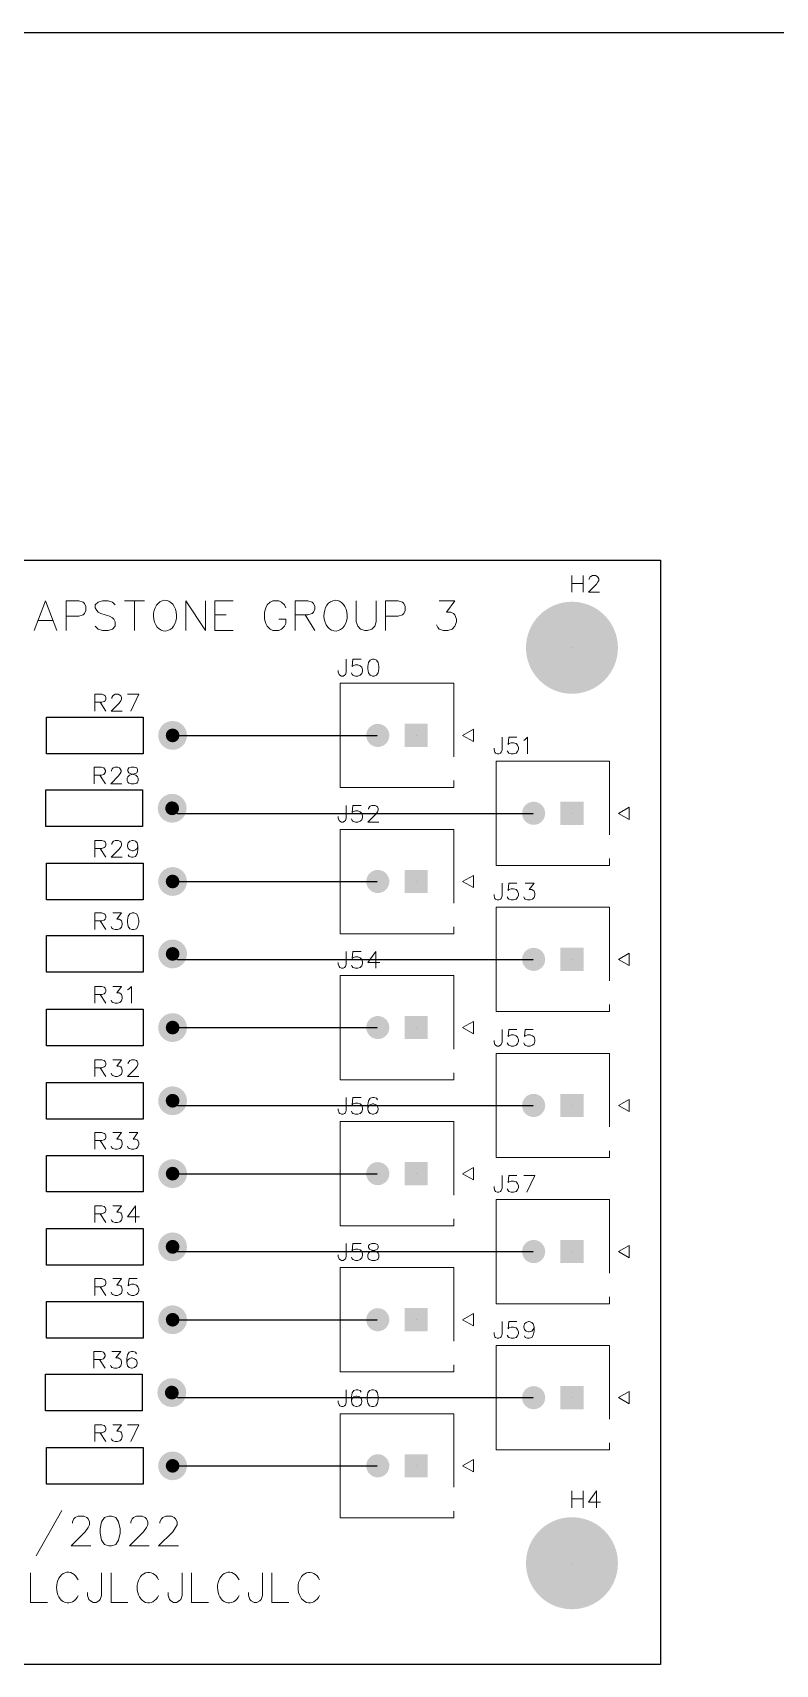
# Model space of a CAD drawing. Header units: inches. Extents: x 2.5 to 50.5, y 2.5 to 32.9.
# Drawn here: x 16.87 to 25.76, y 12.97 to 32.5 of the extents above; entities that cross this region are included whole.
import ezdxf

# ---------------------------------------------------------------- set-up
doc = ezdxf.new("R2010")
doc.units = ezdxf.units.IN
doc.header["$MEASUREMENT"] = 0
doc.layers.add('PDF6_Geometry', color=7, linetype='Continuous', true_color=0xffcc00)
doc.layers.add('PDF6_Solid Fills', color=7, linetype='Continuous', true_color=0xbfbfbf)

msp = doc.modelspace()

# ---------------------------------------------------------------- hatches: boundary and pattern name
at = {"layer": 'PDF6_Solid Fills', "transparency": 33554559}
for points in [[(23.877, 25.139, 0.414706), (23.327, 25.69), (23.327, 25.69, 0.414706), (22.777, 25.139), (22.777, 25.139, 0.414706), (23.327, 24.589), (23.327, 24.589, 0.414706)], [(18.721, 24.091, 0.414474), (18.549, 24.263), (18.549, 24.263, 0.414474), (18.377, 24.091), (18.377, 24.091, 0.414474), (18.549, 23.918), (18.549, 23.918, 0.414474)], [(21.142, 24.091, 0.413551), (21.004, 24.229), (21.004, 24.229, 0.414518), (20.866, 24.091), (20.866, 24.091, 0.414518), (21.004, 23.952), (21.004, 23.952, 0.413551)], [(18.716, 23.219, 0.414474), (18.544, 23.391), (18.544, 23.391, 0.413695), (18.371, 23.219), (18.371, 23.219, 0.412921), (18.544, 23.046), (18.544, 23.046, 0.413695)], [(23.007, 23.158, 0.413551), (22.868, 23.297), (22.868, 23.297, 0.414518), (22.73, 23.158), (22.73, 23.158, 0.414518), (22.868, 23.02), (22.868, 23.02, 0.413551)], [(18.721, 22.342, 0.414474), (18.549, 22.515), (18.549, 22.515, 0.414474), (18.377, 22.342), (18.377, 22.342, 0.414474), (18.549, 22.17), (18.549, 22.17, 0.414474)], [(21.142, 22.342, 0.413551), (21.004, 22.481), (21.004, 22.481, 0.414518), (20.866, 22.342), (20.866, 22.342, 0.414518), (21.004, 22.204), (21.004, 22.204, 0.413551)], [(18.721, 21.476, 0.414474), (18.549, 21.648), (18.549, 21.648, 0.414474), (18.377, 21.476), (18.377, 21.476, 0.414474), (18.549, 21.303), (18.549, 21.303, 0.414474)], [(23.007, 21.41, 0.413551), (22.868, 21.549), (22.868, 21.549, 0.414518), (22.73, 21.41), (22.73, 21.41, 0.414518), (22.868, 21.272), (22.868, 21.272, 0.413551)], [(18.721, 20.594, 0.414474), (18.549, 20.767), (18.549, 20.767, 0.414474), (18.377, 20.594), (18.377, 20.594, 0.414474), (18.549, 20.422), (18.549, 20.422, 0.414474)], [(21.142, 20.594, 0.413551), (21.004, 20.733), (21.004, 20.733, 0.414518), (20.866, 20.594), (20.866, 20.594, 0.414518), (21.004, 20.456), (21.004, 20.456, 0.413551)], [(18.721, 19.718, 0.415101), (18.549, 19.891), (18.549, 19.891, 0.415101), (18.377, 19.718), (18.377, 19.718, 0.414474), (18.549, 19.546), (18.549, 19.546, 0.414474)], [(23.007, 19.662, 0.413551), (22.868, 19.801), (22.868, 19.801, 0.414518), (22.73, 19.662), (22.73, 19.662, 0.414518), (22.868, 19.524), (22.868, 19.524, 0.413551)], [(18.721, 18.846, 0.414474), (18.549, 19.019), (18.549, 19.019, 0.414474), (18.377, 18.846), (18.377, 18.846, 0.414474), (18.549, 18.674), (18.549, 18.674, 0.414474)], [(21.142, 18.846, 0.413551), (21.004, 18.985), (21.004, 18.985, 0.414518), (20.866, 18.846), (20.866, 18.846, 0.414518), (21.004, 18.708), (21.004, 18.708, 0.413551)], [(18.721, 17.97, 0.415101), (18.549, 18.143), (18.549, 18.143, 0.415101), (18.377, 17.97), (18.377, 17.97, 0.414474), (18.549, 17.797), (18.549, 17.797, 0.414474)], [(23.007, 17.914, 0.413551), (22.868, 18.053), (22.868, 18.053, 0.414518), (22.73, 17.914), (22.73, 17.914, 0.414518), (22.868, 17.775), (22.868, 17.775, 0.413551)], [(18.721, 17.098, 0.414474), (18.549, 17.27), (18.549, 17.27, 0.414474), (18.377, 17.098), (18.377, 17.098, 0.414474), (18.549, 16.926), (18.549, 16.926, 0.414474)], [(21.142, 17.098, 0.413551), (21.004, 17.237), (21.004, 17.237, 0.414518), (20.866, 17.098), (20.866, 17.098, 0.414518), (21.004, 16.96), (21.004, 16.96, 0.413551)], [(18.712, 16.227, 0.414474), (18.54, 16.399), (18.54, 16.399, 0.415101), (18.367, 16.227), (18.367, 16.227, 0.41573), (18.54, 16.054), (18.54, 16.054, 0.415101)], [(23.007, 16.166, 0.413551), (22.868, 16.304), (22.868, 16.304, 0.414518), (22.73, 16.166), (22.73, 16.166, 0.414518), (22.868, 16.027), (22.868, 16.027, 0.413551)], [(18.721, 15.35, 0.414474), (18.549, 15.522), (18.549, 15.522, 0.414474), (18.377, 15.35), (18.377, 15.35, 0.414474), (18.549, 15.178), (18.549, 15.178, 0.414474)], [(21.142, 15.35, 0.413551), (21.004, 15.489), (21.004, 15.489, 0.414518), (20.866, 15.35), (20.866, 15.35, 0.414518), (21.004, 15.212), (21.004, 15.212, 0.413551)], [(23.877, 14.185, 0.414706), (23.327, 14.735), (23.327, 14.735, 0.414706), (22.777, 14.185), (22.777, 14.185, 0.414706), (23.327, 13.634), (23.327, 13.634, 0.414706)]]:
    msp.add_hatch(color=256, dxfattribs=at).paths.add_polyline_path(points)
at = {"layer": 'PDF6_Solid Fills', "true_color": 0x212121, "transparency": 33554559}
for points in [[(18.631, 24.091, 0.413386), (18.549, 24.173), (18.549, 24.173, 0.413386), (18.467, 24.091), (18.467, 24.091, 0.413386), (18.549, 24.008), (18.549, 24.008, 0.413386)], [(18.626, 23.219, 0.413386), (18.544, 23.301), (18.544, 23.301, 0.414695), (18.461, 23.219), (18.461, 23.219, 0.416016), (18.544, 23.136), (18.544, 23.136, 0.414695)], [(18.631, 22.342, 0.413386), (18.549, 22.425), (18.549, 22.425, 0.413386), (18.467, 22.342), (18.467, 22.342, 0.413386), (18.549, 22.26), (18.549, 22.26, 0.413386)], [(18.631, 21.476, 0.413386), (18.549, 21.558), (18.549, 21.558, 0.413386), (18.467, 21.476), (18.467, 21.476, 0.411759), (18.549, 21.393), (18.549, 21.393, 0.411759)], [(18.631, 20.594, 0.413386), (18.549, 20.677), (18.549, 20.677, 0.413386), (18.467, 20.594), (18.467, 20.594, 0.413386), (18.549, 20.512), (18.549, 20.512, 0.413386)], [(18.631, 19.718, 0.414695), (18.549, 19.801), (18.549, 19.801, 0.414695), (18.467, 19.718), (18.467, 19.718, 0.413386), (18.549, 19.636), (18.549, 19.636, 0.413386)], [(18.631, 18.846, 0.413386), (18.549, 18.929), (18.549, 18.929, 0.413386), (18.467, 18.846), (18.467, 18.846, 0.413386), (18.549, 18.764), (18.549, 18.764, 0.413386)], [(18.631, 17.97, 0.414695), (18.549, 18.053), (18.549, 18.053, 0.414695), (18.467, 17.97), (18.467, 17.97, 0.413386), (18.549, 17.887), (18.549, 17.887, 0.413386)], [(18.631, 17.098, 0.413386), (18.549, 17.18), (18.549, 17.18, 0.413386), (18.467, 17.098), (18.467, 17.098, 0.413386), (18.549, 17.016), (18.549, 17.016, 0.413386)], [(18.622, 16.227, 0.413386), (18.54, 16.309), (18.54, 16.309, 0.414695), (18.457, 16.227), (18.457, 16.227, 0.416016), (18.54, 16.144), (18.54, 16.144, 0.414695)], [(18.631, 15.35, 0.413386), (18.549, 15.432), (18.549, 15.432, 0.413386), (18.467, 15.35), (18.467, 15.35, 0.413386), (18.549, 15.268), (18.549, 15.268, 0.413386)]]:
    msp.add_hatch(color=250, dxfattribs=at).paths.add_polyline_path(points)

# ---------------------------------------------------------------- linework, layer by layer
msp.add_line((2.5, 32.5), (50.5, 32.5))
at = {"layer": 'PDF6_Geometry', "color": 6, "lineweight": 25}
msp.add_lwpolyline([(4.565, 26.188), (24.385, 26.188), (24.385, 12.974), (4.565, 12.974)], close=True, dxfattribs=at)
at = {"layer": 'PDF6_Geometry', "lineweight": 15}
for points in [[(23.327, 26.004), (23.327, 25.804)], [(23.46, 26.004), (23.46, 25.804)], [(23.533, 25.956), (23.533, 25.965), (23.542, 25.985), (23.552, 25.994), (23.571, 26.004), (23.609, 26.004), (23.628, 25.994), (23.638, 25.985), (23.647, 25.965), (23.647, 25.946), (23.638, 25.927), (23.619, 25.899), (23.523, 25.804), (23.657, 25.804)], [(23.327, 25.909), (23.46, 25.909)], [(20.626, 25.001), (20.626, 24.849), (20.616, 24.82), (20.607, 24.811), (20.588, 24.801), (20.568, 24.801), (20.549, 24.811), (20.54, 24.82), (20.53, 24.849), (20.53, 24.868)], [(20.803, 25.001), (20.707, 25.001), (20.698, 24.916), (20.707, 24.925), (20.736, 24.935), (20.765, 24.935), (20.794, 24.925), (20.812, 24.906), (20.822, 24.877), (20.822, 24.858), (20.812, 24.83), (20.794, 24.811), (20.765, 24.801), (20.736, 24.801), (20.707, 24.811), (20.698, 24.82), (20.689, 24.839)], [(17.617, 24.487), (17.703, 24.487), (17.731, 24.496), (17.741, 24.505), (17.75, 24.524), (17.75, 24.544), (17.741, 24.563), (17.731, 24.573), (17.703, 24.582), (17.617, 24.582), (17.617, 24.382)], [(17.683, 24.487), (17.75, 24.382)], [(17.823, 24.534), (17.823, 24.544), (17.832, 24.563), (17.842, 24.573), (17.861, 24.582), (17.899, 24.582), (17.918, 24.573), (17.928, 24.563), (17.937, 24.544), (17.937, 24.524), (17.928, 24.505), (17.909, 24.477), (17.813, 24.382), (17.947, 24.382)], [(18.01, 24.582), (18.143, 24.582), (18.048, 24.382)], [(22.49, 24.069), (22.49, 23.917), (22.481, 23.888), (22.471, 23.878), (22.452, 23.869), (22.433, 23.869), (22.414, 23.878), (22.404, 23.888), (22.395, 23.917), (22.395, 23.936)], [(22.668, 24.069), (22.572, 24.069), (22.563, 23.983), (22.572, 23.993), (22.601, 24.002), (22.629, 24.002), (22.658, 23.993), (22.677, 23.974), (22.687, 23.945), (22.687, 23.926), (22.677, 23.898), (22.658, 23.878), (22.629, 23.869), (22.601, 23.869), (22.572, 23.878), (22.563, 23.888), (22.553, 23.907)], [(22.75, 24.031), (22.769, 24.041), (22.797, 24.069), (22.797, 23.869)], [(17.611, 23.615), (17.697, 23.615), (17.726, 23.624), (17.735, 23.634), (17.745, 23.653), (17.745, 23.672), (17.735, 23.691), (17.726, 23.701), (17.697, 23.71), (17.611, 23.71), (17.611, 23.51)], [(17.817, 23.663), (17.817, 23.672), (17.827, 23.691), (17.837, 23.701), (17.856, 23.71), (17.893, 23.71), (17.913, 23.701), (17.922, 23.691), (17.932, 23.672), (17.932, 23.653), (17.922, 23.634), (17.903, 23.605), (17.808, 23.51), (17.941, 23.51)], [(17.678, 23.615), (17.745, 23.51)], [(20.626, 23.253), (20.626, 23.101), (20.616, 23.072), (20.607, 23.063), (20.588, 23.053), (20.568, 23.053), (20.549, 23.063), (20.54, 23.072), (20.53, 23.101), (20.53, 23.12)], [(20.803, 23.253), (20.707, 23.253), (20.698, 23.168), (20.707, 23.177), (20.736, 23.187), (20.765, 23.187), (20.794, 23.177), (20.812, 23.158), (20.822, 23.129), (20.822, 23.11), (20.812, 23.082), (20.794, 23.063), (20.765, 23.053), (20.736, 23.053), (20.707, 23.063), (20.698, 23.072), (20.689, 23.091)], [(20.894, 23.206), (20.894, 23.215), (20.904, 23.234), (20.913, 23.244), (20.933, 23.253), (20.971, 23.253), (20.99, 23.244), (20.999, 23.234), (21.009, 23.215), (21.009, 23.196), (20.999, 23.177), (20.98, 23.148), (20.885, 23.053), (21.018, 23.053)], [(17.617, 22.739), (17.703, 22.739), (17.731, 22.748), (17.741, 22.757), (17.75, 22.776), (17.75, 22.796), (17.741, 22.815), (17.731, 22.824), (17.703, 22.834), (17.617, 22.834), (17.617, 22.634)], [(17.683, 22.739), (17.75, 22.634)], [(17.823, 22.786), (17.823, 22.796), (17.832, 22.815), (17.842, 22.824), (17.861, 22.834), (17.899, 22.834), (17.918, 22.824), (17.928, 22.815), (17.937, 22.796), (17.937, 22.776), (17.928, 22.757), (17.909, 22.729), (17.813, 22.634), (17.947, 22.634)], [(18.134, 22.767), (18.124, 22.739), (18.105, 22.72), (18.076, 22.71), (18.067, 22.71), (18.038, 22.72), (18.019, 22.739), (18.01, 22.767), (18.01, 22.776), (18.019, 22.805), (18.038, 22.824), (18.067, 22.834), (18.076, 22.834), (18.105, 22.824), (18.124, 22.805), (18.134, 22.767), (18.134, 22.72), (18.124, 22.672), (18.105, 22.643), (18.076, 22.634), (18.057, 22.634), (18.029, 22.643), (18.019, 22.662)], [(22.49, 22.321), (22.49, 22.169), (22.481, 22.14), (22.471, 22.13), (22.452, 22.121), (22.433, 22.121), (22.414, 22.13), (22.404, 22.14), (22.395, 22.169), (22.395, 22.188)], [(22.668, 22.321), (22.572, 22.321), (22.563, 22.235), (22.572, 22.245), (22.601, 22.254), (22.629, 22.254), (22.658, 22.245), (22.677, 22.226), (22.687, 22.197), (22.687, 22.178), (22.677, 22.149), (22.658, 22.13), (22.629, 22.121), (22.601, 22.121), (22.572, 22.13), (22.563, 22.14), (22.553, 22.159)], [(22.769, 22.321), (22.874, 22.321), (22.816, 22.245), (22.845, 22.245), (22.864, 22.235), (22.874, 22.226), (22.883, 22.197), (22.883, 22.178), (22.874, 22.149), (22.854, 22.13), (22.826, 22.121), (22.797, 22.121), (22.769, 22.13), (22.759, 22.14), (22.75, 22.159)], [(17.617, 21.872), (17.703, 21.872), (17.731, 21.881), (17.741, 21.89), (17.75, 21.909), (17.75, 21.929), (17.741, 21.948), (17.731, 21.957), (17.703, 21.967), (17.617, 21.967), (17.617, 21.767)], [(17.683, 21.872), (17.75, 21.767)], [(17.832, 21.967), (17.937, 21.967), (17.88, 21.89), (17.909, 21.89), (17.928, 21.881), (17.937, 21.872), (17.947, 21.843), (17.947, 21.824), (17.937, 21.795), (17.918, 21.776), (17.889, 21.767), (17.861, 21.767), (17.832, 21.776), (17.823, 21.785), (17.813, 21.805)], [(20.626, 21.505), (20.626, 21.353), (20.616, 21.324), (20.607, 21.315), (20.588, 21.305), (20.568, 21.305), (20.549, 21.315), (20.54, 21.324), (20.53, 21.353), (20.53, 21.372)], [(20.803, 21.505), (20.707, 21.505), (20.698, 21.419), (20.707, 21.429), (20.736, 21.439), (20.765, 21.439), (20.794, 21.429), (20.812, 21.41), (20.822, 21.381), (20.822, 21.362), (20.812, 21.334), (20.794, 21.315), (20.765, 21.305), (20.736, 21.305), (20.707, 21.315), (20.698, 21.324), (20.689, 21.343)], [(20.98, 21.305), (20.98, 21.505), (20.885, 21.372), (21.028, 21.372)], [(17.617, 20.991), (17.703, 20.991), (17.731, 21), (17.741, 21.009), (17.75, 21.028), (17.75, 21.047), (17.741, 21.067), (17.731, 21.076), (17.703, 21.086), (17.617, 21.086), (17.617, 20.886)], [(17.683, 20.991), (17.75, 20.886)], [(17.832, 21.086), (17.937, 21.086), (17.88, 21.009), (17.909, 21.009), (17.928, 21), (17.937, 20.991), (17.947, 20.962), (17.947, 20.943), (17.937, 20.914), (17.918, 20.895), (17.889, 20.886), (17.861, 20.886), (17.832, 20.895), (17.823, 20.904), (17.813, 20.923)], [(18.01, 21.047), (18.029, 21.057), (18.057, 21.086), (18.057, 20.886)], [(22.49, 20.573), (22.49, 20.42), (22.481, 20.392), (22.471, 20.382), (22.452, 20.373), (22.433, 20.373), (22.414, 20.382), (22.404, 20.392), (22.395, 20.42), (22.395, 20.44)], [(22.668, 20.573), (22.572, 20.573), (22.563, 20.487), (22.572, 20.496), (22.601, 20.506), (22.629, 20.506), (22.658, 20.496), (22.677, 20.478), (22.687, 20.449), (22.687, 20.43), (22.677, 20.401), (22.658, 20.382), (22.629, 20.373), (22.601, 20.373), (22.572, 20.382), (22.563, 20.392), (22.553, 20.411)], [(22.864, 20.573), (22.769, 20.573), (22.759, 20.487), (22.769, 20.496), (22.797, 20.506), (22.826, 20.506), (22.854, 20.496), (22.874, 20.478), (22.883, 20.449), (22.883, 20.43), (22.874, 20.401), (22.854, 20.382), (22.826, 20.373), (22.797, 20.373), (22.769, 20.382), (22.759, 20.392), (22.75, 20.411)], [(17.617, 20.114), (17.703, 20.114), (17.731, 20.124), (17.741, 20.133), (17.75, 20.152), (17.75, 20.171), (17.741, 20.19), (17.731, 20.2), (17.703, 20.209), (17.617, 20.209), (17.617, 20.009)], [(17.683, 20.114), (17.75, 20.009)], [(17.832, 20.209), (17.937, 20.209), (17.88, 20.133), (17.909, 20.133), (17.928, 20.124), (17.937, 20.114), (17.947, 20.085), (17.947, 20.066), (17.937, 20.038), (17.918, 20.019), (17.889, 20.009), (17.861, 20.009), (17.832, 20.019), (17.823, 20.028), (17.813, 20.047)], [(18.019, 20.162), (18.019, 20.171), (18.029, 20.19), (18.038, 20.2), (18.057, 20.209), (18.095, 20.209), (18.115, 20.2), (18.124, 20.19), (18.134, 20.171), (18.134, 20.152), (18.124, 20.133), (18.105, 20.105), (18.01, 20.009), (18.143, 20.009)], [(20.626, 19.757), (20.626, 19.605), (20.616, 19.576), (20.607, 19.567), (20.588, 19.557), (20.568, 19.557), (20.549, 19.567), (20.54, 19.576), (20.53, 19.605), (20.53, 19.624)], [(20.803, 19.757), (20.707, 19.757), (20.698, 19.671), (20.707, 19.681), (20.736, 19.69), (20.765, 19.69), (20.794, 19.681), (20.812, 19.662), (20.822, 19.633), (20.822, 19.614), (20.812, 19.586), (20.794, 19.567), (20.765, 19.557), (20.736, 19.557), (20.707, 19.567), (20.698, 19.576), (20.689, 19.595)], [(20.999, 19.729), (20.99, 19.748), (20.961, 19.757), (20.942, 19.757), (20.913, 19.748), (20.894, 19.719), (20.885, 19.671), (20.885, 19.624), (20.894, 19.586), (20.913, 19.567), (20.942, 19.557), (20.952, 19.557), (20.98, 19.567), (20.999, 19.586), (21.009, 19.614), (21.009, 19.624), (20.999, 19.652), (20.98, 19.671), (20.952, 19.681), (20.942, 19.681), (20.913, 19.671), (20.894, 19.652), (20.885, 19.624)], [(17.617, 19.243), (17.703, 19.243), (17.731, 19.252), (17.741, 19.261), (17.75, 19.28), (17.75, 19.299), (17.741, 19.319), (17.731, 19.328), (17.703, 19.338), (17.617, 19.338), (17.617, 19.138)], [(17.832, 19.338), (17.937, 19.338), (17.88, 19.261), (17.909, 19.261), (17.928, 19.252), (17.937, 19.243), (17.947, 19.214), (17.947, 19.195), (17.937, 19.166), (17.918, 19.147), (17.889, 19.138), (17.861, 19.138), (17.832, 19.147), (17.823, 19.156), (17.813, 19.175)], [(18.029, 19.338), (18.134, 19.338), (18.076, 19.261), (18.105, 19.261), (18.124, 19.252), (18.134, 19.243), (18.143, 19.214), (18.143, 19.195), (18.134, 19.166), (18.115, 19.147), (18.086, 19.138), (18.057, 19.138), (18.029, 19.147), (18.019, 19.156), (18.01, 19.175)], [(17.683, 19.243), (17.75, 19.138)], [(22.49, 18.825), (22.49, 18.672), (22.481, 18.644), (22.471, 18.634), (22.452, 18.625), (22.433, 18.625), (22.414, 18.634), (22.404, 18.644), (22.395, 18.672), (22.395, 18.692)], [(22.668, 18.825), (22.572, 18.825), (22.563, 18.739), (22.572, 18.748), (22.601, 18.758), (22.629, 18.758), (22.658, 18.748), (22.677, 18.73), (22.687, 18.701), (22.687, 18.682), (22.677, 18.653), (22.658, 18.634), (22.629, 18.625), (22.601, 18.625), (22.572, 18.634), (22.563, 18.644), (22.553, 18.663)], [(22.75, 18.825), (22.883, 18.825), (22.788, 18.625)], [(17.617, 18.366), (17.703, 18.366), (17.731, 18.376), (17.741, 18.385), (17.75, 18.404), (17.75, 18.423), (17.741, 18.442), (17.731, 18.452), (17.703, 18.461), (17.617, 18.461), (17.617, 18.261)], [(17.683, 18.366), (17.75, 18.261)], [(17.832, 18.461), (17.937, 18.461), (17.88, 18.385), (17.909, 18.385), (17.928, 18.376), (17.937, 18.366), (17.947, 18.337), (17.947, 18.318), (17.937, 18.29), (17.918, 18.271), (17.889, 18.261), (17.861, 18.261), (17.832, 18.271), (17.823, 18.28), (17.813, 18.299)], [(18.105, 18.261), (18.105, 18.461), (18.01, 18.328), (18.153, 18.328)], [(20.626, 18.009), (20.626, 17.857), (20.616, 17.828), (20.607, 17.818), (20.588, 17.809), (20.568, 17.809), (20.549, 17.818), (20.54, 17.828), (20.53, 17.857), (20.53, 17.876)], [(20.803, 18.009), (20.707, 18.009), (20.698, 17.923), (20.707, 17.933), (20.736, 17.942), (20.765, 17.942), (20.794, 17.933), (20.812, 17.914), (20.822, 17.885), (20.822, 17.866), (20.812, 17.838), (20.794, 17.818), (20.765, 17.809), (20.736, 17.809), (20.707, 17.818), (20.698, 17.828), (20.689, 17.847)], [(17.617, 17.494), (17.703, 17.494), (17.731, 17.504), (17.741, 17.513), (17.75, 17.532), (17.75, 17.551), (17.741, 17.57), (17.731, 17.58), (17.703, 17.59), (17.617, 17.59), (17.617, 17.39)], [(17.832, 17.59), (17.937, 17.59), (17.88, 17.513), (17.909, 17.513), (17.928, 17.504), (17.937, 17.494), (17.947, 17.466), (17.947, 17.446), (17.937, 17.418), (17.918, 17.399), (17.889, 17.39), (17.861, 17.39), (17.832, 17.399), (17.823, 17.408), (17.813, 17.427)], [(18.124, 17.59), (18.029, 17.59), (18.019, 17.504), (18.029, 17.513), (18.057, 17.523), (18.086, 17.523), (18.115, 17.513), (18.134, 17.494), (18.143, 17.466), (18.143, 17.446), (18.134, 17.418), (18.115, 17.399), (18.086, 17.39), (18.057, 17.39), (18.029, 17.399), (18.019, 17.408), (18.01, 17.427)], [(17.683, 17.494), (17.75, 17.39)], [(22.49, 17.077), (22.49, 16.924), (22.481, 16.895), (22.471, 16.886), (22.452, 16.877), (22.433, 16.877), (22.414, 16.886), (22.404, 16.895), (22.395, 16.924), (22.395, 16.944)], [(22.668, 17.077), (22.572, 17.077), (22.563, 16.991), (22.572, 17), (22.601, 17.01), (22.629, 17.01), (22.658, 17), (22.677, 16.982), (22.687, 16.953), (22.687, 16.934), (22.677, 16.905), (22.658, 16.886), (22.629, 16.877), (22.601, 16.877), (22.572, 16.886), (22.563, 16.895), (22.553, 16.915)], [(22.874, 17.01), (22.864, 16.982), (22.845, 16.963), (22.816, 16.953), (22.807, 16.953), (22.778, 16.963), (22.759, 16.982), (22.75, 17.01), (22.75, 17.019), (22.759, 17.048), (22.778, 17.067), (22.807, 17.077), (22.816, 17.077), (22.845, 17.067), (22.864, 17.048), (22.874, 17.01), (22.874, 16.963), (22.864, 16.915), (22.845, 16.886), (22.816, 16.877), (22.797, 16.877), (22.769, 16.886), (22.759, 16.905)], [(17.607, 16.623), (17.693, 16.623), (17.722, 16.632), (17.731, 16.641), (17.741, 16.661), (17.741, 16.68), (17.731, 16.699), (17.722, 16.709), (17.693, 16.718), (17.607, 16.718), (17.607, 16.518)], [(17.674, 16.623), (17.741, 16.518)], [(17.823, 16.718), (17.928, 16.718), (17.871, 16.641), (17.899, 16.641), (17.918, 16.632), (17.928, 16.623), (17.937, 16.594), (17.937, 16.575), (17.928, 16.546), (17.909, 16.527), (17.88, 16.518), (17.852, 16.518), (17.823, 16.527), (17.813, 16.537), (17.804, 16.556)], [(18.115, 16.689), (18.105, 16.709), (18.076, 16.718), (18.057, 16.718), (18.029, 16.709), (18.01, 16.68), (18, 16.632), (18, 16.585), (18.01, 16.546), (18.029, 16.527), (18.057, 16.518), (18.067, 16.518), (18.095, 16.527), (18.115, 16.546), (18.124, 16.575), (18.124, 16.585), (18.115, 16.613), (18.095, 16.632), (18.067, 16.641), (18.057, 16.641), (18.029, 16.632), (18.01, 16.613), (18, 16.585)], [(20.626, 16.261), (20.626, 16.109), (20.616, 16.08), (20.607, 16.07), (20.588, 16.061), (20.568, 16.061), (20.549, 16.07), (20.54, 16.08), (20.53, 16.109), (20.53, 16.128)], [(20.803, 16.233), (20.794, 16.252), (20.765, 16.261), (20.746, 16.261), (20.717, 16.252), (20.698, 16.223), (20.689, 16.175), (20.689, 16.128), (20.698, 16.089), (20.717, 16.07), (20.746, 16.061), (20.755, 16.061), (20.784, 16.07), (20.803, 16.089), (20.812, 16.118), (20.812, 16.128), (20.803, 16.156), (20.784, 16.175), (20.755, 16.185), (20.746, 16.185), (20.717, 16.175), (20.698, 16.156), (20.689, 16.128)], [(17.617, 15.746), (17.703, 15.746), (17.731, 15.756), (17.741, 15.765), (17.75, 15.784), (17.75, 15.803), (17.741, 15.822), (17.731, 15.832), (17.703, 15.842), (17.617, 15.842), (17.617, 15.642)], [(17.832, 15.842), (17.937, 15.842), (17.88, 15.765), (17.909, 15.765), (17.928, 15.756), (17.937, 15.746), (17.947, 15.718), (17.947, 15.698), (17.937, 15.67), (17.918, 15.651), (17.889, 15.642), (17.861, 15.642), (17.832, 15.651), (17.823, 15.66), (17.813, 15.679)], [(18.01, 15.842), (18.143, 15.842), (18.048, 15.642)], [(17.683, 15.746), (17.75, 15.642)], [(23.327, 15.049), (23.327, 14.849)], [(23.46, 15.049), (23.46, 14.849)], [(23.619, 14.849), (23.619, 15.049), (23.523, 14.916), (23.667, 14.916)], [(23.327, 14.954), (23.46, 14.954)]]:
    msp.add_lwpolyline(points, dxfattribs=at)
at = {"layer": 'PDF6_Geometry', "lineweight": 20}
for points in [[(17.163, 25.346), (17.028, 25.702), (16.892, 25.346)], [(17.275, 25.516), (17.428, 25.516), (17.479, 25.533), (17.496, 25.55), (17.512, 25.584), (17.512, 25.634), (17.496, 25.668), (17.479, 25.685), (17.428, 25.702), (17.275, 25.702), (17.275, 25.346)], [(17.862, 25.651), (17.828, 25.685), (17.777, 25.702), (17.709, 25.702), (17.658, 25.685), (17.624, 25.651), (17.624, 25.617), (17.642, 25.584), (17.658, 25.566), (17.692, 25.55), (17.794, 25.516), (17.828, 25.499), (17.845, 25.482), (17.862, 25.448), (17.862, 25.397), (17.828, 25.363), (17.777, 25.346), (17.709, 25.346), (17.658, 25.363), (17.624, 25.397)], [(17.973, 25.702), (18.211, 25.702)], [(18.092, 25.702), (18.092, 25.346)], [(18.943, 25.702), (18.943, 25.346), (18.706, 25.702), (18.706, 25.346)], [(19.275, 25.702), (19.055, 25.702), (19.055, 25.346), (19.275, 25.346)], [(19.903, 25.617), (19.886, 25.651), (19.852, 25.685), (19.818, 25.702), (19.75, 25.702), (19.716, 25.685), (19.682, 25.651), (19.666, 25.617), (19.648, 25.566), (19.648, 25.482), (19.666, 25.431), (19.682, 25.397), (19.716, 25.363), (19.75, 25.346), (19.818, 25.346), (19.852, 25.363), (19.886, 25.397), (19.903, 25.431), (19.903, 25.482), (19.818, 25.482)], [(20.015, 25.533), (20.167, 25.533), (20.218, 25.55), (20.235, 25.566), (20.252, 25.6), (20.252, 25.634), (20.235, 25.668), (20.218, 25.685), (20.167, 25.702), (20.015, 25.702), (20.015, 25.346)], [(20.747, 25.702), (20.747, 25.448), (20.764, 25.397), (20.798, 25.363), (20.849, 25.346), (20.882, 25.346), (20.933, 25.363), (20.967, 25.397), (20.984, 25.448), (20.984, 25.702)], [(21.096, 25.516), (21.249, 25.516), (21.299, 25.533), (21.316, 25.55), (21.333, 25.584), (21.333, 25.634), (21.316, 25.668), (21.299, 25.685), (21.249, 25.702), (21.096, 25.702), (21.096, 25.346)], [(21.74, 25.702), (21.926, 25.702), (21.825, 25.566), (21.876, 25.566), (21.91, 25.55), (21.926, 25.533), (21.944, 25.482), (21.944, 25.448), (21.926, 25.397), (21.893, 25.363), (21.842, 25.346), (21.791, 25.346), (21.74, 25.363), (21.723, 25.38), (21.706, 25.414)], [(16.943, 25.465), (17.112, 25.465)], [(19.055, 25.533), (19.191, 25.533)], [(20.133, 25.533), (20.252, 25.346)], [(17.222, 14.816), (16.917, 14.273)], [(17.351, 14.663), (17.351, 14.68), (17.368, 14.714), (17.385, 14.731), (17.419, 14.747), (17.487, 14.747), (17.521, 14.731), (17.538, 14.714), (17.554, 14.68), (17.554, 14.646), (17.538, 14.612), (17.503, 14.561), (17.334, 14.392), (17.572, 14.392)], [(18.049, 14.663), (18.049, 14.68), (18.067, 14.714), (18.083, 14.731), (18.117, 14.747), (18.185, 14.747), (18.219, 14.731), (18.236, 14.714), (18.253, 14.68), (18.253, 14.646), (18.236, 14.612), (18.202, 14.561), (18.033, 14.392), (18.27, 14.392)], [(18.398, 14.663), (18.398, 14.68), (18.416, 14.714), (18.433, 14.731), (18.467, 14.747), (18.534, 14.747), (18.568, 14.731), (18.585, 14.714), (18.602, 14.68), (18.602, 14.646), (18.585, 14.612), (18.551, 14.561), (18.382, 14.392), (18.619, 14.392)], [(16.85, 14.071), (16.85, 13.716), (17.053, 13.716)], [(17.7, 14.071), (17.7, 13.8), (17.683, 13.749), (17.666, 13.733), (17.633, 13.716), (17.599, 13.716), (17.565, 13.733), (17.548, 13.749), (17.531, 13.8), (17.531, 13.834)], [(17.812, 14.071), (17.812, 13.716), (18.015, 13.716)], [(18.663, 14.071), (18.663, 13.8), (18.646, 13.749), (18.629, 13.733), (18.595, 13.716), (18.561, 13.716), (18.528, 13.733), (18.51, 13.749), (18.494, 13.8), (18.494, 13.834)], [(18.775, 14.071), (18.775, 13.716), (18.978, 13.716)], [(19.626, 14.071), (19.626, 13.8), (19.609, 13.749), (19.592, 13.733), (19.558, 13.716), (19.524, 13.716), (19.49, 13.733), (19.473, 13.749), (19.456, 13.8), (19.456, 13.834)], [(19.738, 14.071), (19.738, 13.716), (19.941, 13.716)]]:
    msp.add_lwpolyline(points, dxfattribs=at)
at = {"layer": 'PDF6_Geometry', "lineweight": 15}
for points in [[(20.942, 25.001), (20.913, 24.992), (20.894, 24.963), (20.885, 24.916), (20.885, 24.887), (20.894, 24.839), (20.913, 24.811), (20.942, 24.801), (20.961, 24.801), (20.99, 24.811), (21.009, 24.839), (21.018, 24.887), (21.018, 24.916), (21.009, 24.963), (20.99, 24.992), (20.961, 25.001)], [(18.052, 23.71), (18.024, 23.701), (18.014, 23.682), (18.014, 23.663), (18.024, 23.644), (18.043, 23.634), (18.08, 23.624), (18.109, 23.615), (18.128, 23.596), (18.138, 23.577), (18.138, 23.548), (18.128, 23.529), (18.119, 23.52), (18.09, 23.51), (18.052, 23.51), (18.024, 23.52), (18.014, 23.529), (18.004, 23.548), (18.004, 23.577), (18.014, 23.596), (18.033, 23.615), (18.061, 23.624), (18.1, 23.634), (18.119, 23.644), (18.128, 23.663), (18.128, 23.682), (18.119, 23.701), (18.09, 23.71)], [(18.067, 21.967), (18.038, 21.957), (18.019, 21.929), (18.01, 21.881), (18.01, 21.853), (18.019, 21.805), (18.038, 21.776), (18.067, 21.767), (18.086, 21.767), (18.115, 21.776), (18.134, 21.805), (18.143, 21.853), (18.143, 21.881), (18.134, 21.929), (18.115, 21.957), (18.086, 21.967)], [(20.933, 18.009), (20.904, 18), (20.894, 17.981), (20.894, 17.962), (20.904, 17.942), (20.923, 17.933), (20.961, 17.923), (20.99, 17.914), (21.009, 17.895), (21.018, 17.876), (21.018, 17.847), (21.009, 17.828), (20.999, 17.818), (20.971, 17.809), (20.933, 17.809), (20.904, 17.818), (20.894, 17.828), (20.885, 17.847), (20.885, 17.876), (20.894, 17.895), (20.913, 17.914), (20.942, 17.923), (20.98, 17.933), (20.999, 17.942), (21.009, 17.962), (21.009, 17.981), (20.999, 18), (20.971, 18.009)], [(20.933, 16.261), (20.904, 16.252), (20.885, 16.223), (20.875, 16.175), (20.875, 16.147), (20.885, 16.099), (20.904, 16.07), (20.933, 16.061), (20.952, 16.061), (20.98, 16.07), (20.999, 16.099), (21.009, 16.147), (21.009, 16.175), (20.999, 16.223), (20.98, 16.252), (20.952, 16.261)]]:
    msp.add_lwpolyline(points, close=True, dxfattribs=at)
at = {"layer": 'PDF6_Geometry', "color": 250, "lineweight": 211, "true_color": 0x212121}
for points in [[(23.327, 25.139), (23.327, 25.139)], [(23.327, 14.185), (23.327, 14.185)]]:
    msp.add_lwpolyline(points, dxfattribs=at)
at = {"layer": 'PDF6_Geometry', "lineweight": 13}
for points in [[(21.912, 23.549), (21.912, 23.467), (20.554, 23.467), (20.554, 24.715), (21.912, 24.715), (21.912, 23.834)], [(23.777, 22.617), (23.777, 22.534), (22.419, 22.534), (22.419, 23.782), (23.777, 23.782), (23.777, 22.901)], [(21.912, 21.801), (21.912, 21.718), (20.554, 21.718), (20.554, 22.966), (21.912, 22.966), (21.912, 22.085)], [(23.777, 20.869), (23.777, 20.786), (22.419, 20.786), (22.419, 22.034), (23.777, 22.034), (23.777, 21.153)], [(21.912, 20.053), (21.912, 19.97), (20.554, 19.97), (20.554, 21.218), (21.912, 21.218), (21.912, 20.337)], [(23.777, 19.121), (23.777, 19.038), (22.419, 19.038), (22.419, 20.286), (23.777, 20.286), (23.777, 19.405)], [(21.912, 18.305), (21.912, 18.222), (20.554, 18.222), (20.554, 19.47), (21.912, 19.47), (21.912, 18.589)], [(23.777, 17.373), (23.777, 17.29), (22.419, 17.29), (22.419, 18.538), (23.777, 18.538), (23.777, 17.657)], [(21.912, 16.557), (21.912, 16.474), (20.554, 16.474), (20.554, 17.722), (21.912, 17.722), (21.912, 16.841)], [(23.777, 15.625), (23.777, 15.542), (22.419, 15.542), (22.419, 16.79), (23.777, 16.79), (23.777, 15.909)], [(21.912, 14.809), (21.912, 14.726), (20.554, 14.726), (20.554, 15.974), (21.912, 15.974), (21.912, 15.093)]]:
    msp.add_lwpolyline(points, dxfattribs=at)
at = {"layer": 'PDF6_Geometry', "lineweight": 25}
for points in [[(17.039, 23.871), (17.039, 24.31), (18.195, 24.31), (18.195, 23.871)], [(17.033, 23), (17.033, 23.438), (18.189, 23.438), (18.189, 23)], [(17.039, 22.123), (17.039, 22.562), (18.195, 22.562), (18.195, 22.123)], [(17.039, 21.256), (17.039, 21.695), (18.195, 21.695), (18.195, 21.256)], [(17.039, 20.375), (17.039, 20.813), (18.195, 20.813), (18.195, 20.375)], [(17.039, 19.499), (17.039, 19.937), (18.195, 19.937), (18.195, 19.499)], [(17.039, 18.627), (17.039, 19.065), (18.195, 19.065), (18.195, 18.627)], [(17.039, 17.751), (17.039, 18.189), (18.195, 18.189), (18.195, 17.751)], [(17.039, 16.879), (17.039, 17.317), (18.195, 17.317), (18.195, 16.879)], [(17.029, 16.007), (17.029, 16.446), (18.185, 16.446), (18.185, 16.007)], [(17.039, 15.131), (17.039, 15.569), (18.195, 15.569), (18.195, 15.131)]]:
    msp.add_lwpolyline(points, close=True, dxfattribs=at)
at = {"layer": 'PDF6_Geometry', "color": 1, "lineweight": 25}
for points in [[(18.549, 24.091), (20.996, 24.091)], [(18.544, 23.219), (18.604, 23.158), (22.861, 23.158)], [(18.549, 22.342), (20.996, 22.342)], [(18.544, 21.468), (18.603, 21.41), (22.861, 21.41)], [(18.549, 20.594), (20.996, 20.594)], [(18.549, 19.72), (18.607, 19.662), (22.861, 19.662)], [(18.549, 18.846), (20.996, 18.846)], [(18.549, 17.972), (18.607, 17.914), (22.861, 17.914)], [(18.549, 17.098), (20.996, 17.098)], [(18.549, 16.224), (18.607, 16.166), (22.861, 16.166)], [(18.549, 15.35), (20.996, 15.35)]]:
    msp.add_lwpolyline(points, dxfattribs=at)
at = {"layer": 'PDF6_Geometry', "color": 250, "lineweight": 100, "true_color": 0x212121}
for points in [[(21.004, 24.091), (21.004, 24.091)], [(21.463, 24.091), (21.463, 24.091)], [(22.868, 23.158), (22.868, 23.158)], [(23.327, 23.158), (23.327, 23.158)], [(21.004, 22.342), (21.004, 22.342)], [(21.463, 22.342), (21.463, 22.342)], [(22.868, 21.41), (22.868, 21.41)], [(23.327, 21.41), (23.327, 21.41)], [(21.004, 20.594), (21.004, 20.594)], [(21.463, 20.594), (21.463, 20.594)], [(22.868, 19.662), (22.868, 19.662)], [(23.327, 19.662), (23.327, 19.662)], [(21.004, 18.846), (21.004, 18.846)], [(21.463, 18.846), (21.463, 18.846)], [(22.868, 17.914), (22.868, 17.914)], [(23.327, 17.914), (23.327, 17.914)], [(21.004, 17.098), (21.004, 17.098)], [(21.463, 17.098), (21.463, 17.098)], [(22.868, 16.166), (22.868, 16.166)], [(23.327, 16.166), (23.327, 16.166)], [(21.004, 15.35), (21.004, 15.35)], [(21.463, 15.35), (21.463, 15.35)]]:
    msp.add_lwpolyline(points, dxfattribs=at)
at = {"layer": 'PDF6_Geometry', "lineweight": 13}
for points in [[(22.147, 24.017), (22.147, 24.164), (22.019, 24.091)], [(24.012, 23.085), (24.012, 23.232), (23.883, 23.158)], [(22.147, 22.269), (22.147, 22.416), (22.019, 22.342)], [(24.012, 21.337), (24.012, 21.484), (23.883, 21.41)], [(22.147, 20.521), (22.147, 20.668), (22.019, 20.594)], [(24.012, 19.589), (24.012, 19.735), (23.883, 19.662)], [(22.147, 18.773), (22.147, 18.92), (22.019, 18.846)], [(24.012, 17.841), (24.012, 17.987), (23.883, 17.914)], [(22.147, 17.025), (22.147, 17.172), (22.019, 17.098)], [(24.012, 16.093), (24.012, 16.239), (23.883, 16.166)], [(22.147, 15.277), (22.147, 15.424), (22.019, 15.35)]]:
    msp.add_lwpolyline(points, close=True, dxfattribs=at)
at = {"layer": 'PDF6_Geometry', "lineweight": 20}
msp.add_lwpolyline([(17.785, 14.747), (17.734, 14.731), (17.7, 14.68), (17.683, 14.595), (17.683, 14.544), (17.7, 14.459), (17.734, 14.409), (17.785, 14.392), (17.819, 14.392), (17.87, 14.409), (17.903, 14.459), (17.921, 14.544), (17.921, 14.595), (17.903, 14.68), (17.87, 14.731), (17.819, 14.747)], close=True, dxfattribs=at)
for centre, major_axis, ratio, start_param, end_param in [((18.458, 25.523), (-0.003, 0.184), 0.754719, 0.225899, 6.509084), ((20.499, 25.523), (-0.002, 0.184), 0.754649, 0.226796, 6.509981), ((17.299, 13.893), (0, 0.184), 0.754687, 5.247523, 10.465213), ((18.262, 13.893), (0, 0.183), 0.756746, 5.247206, 10.46388), ((19.225, 13.893), (0, 0.184), 0.754687, 5.247523, 10.465213), ((20.188, 13.893), (0, 0.183), 0.756746, 5.247206, 10.46388)]:
    msp.add_ellipse(centre, major_axis=major_axis, ratio=ratio, start_param=start_param, end_param=end_param, dxfattribs=at)
at = {"layer": 'PDF6_Solid Fills', "lineweight": 100, "transparency": 33554559}
for points in [[(21.324, 24.229), (21.601, 24.229), (21.324, 23.952), (21.601, 23.952)], [(23.189, 23.297), (23.466, 23.297), (23.189, 23.02), (23.466, 23.02)], [(21.324, 22.481), (21.601, 22.481), (21.324, 22.204), (21.601, 22.204)], [(23.189, 21.549), (23.466, 21.549), (23.189, 21.272), (23.466, 21.272)], [(21.324, 20.733), (21.601, 20.733), (21.324, 20.456), (21.601, 20.456)], [(23.189, 19.8), (23.466, 19.8), (23.189, 19.524), (23.466, 19.524)], [(21.324, 18.985), (21.601, 18.985), (21.324, 18.708), (21.601, 18.708)], [(23.189, 18.052), (23.466, 18.052), (23.189, 17.776), (23.466, 17.776)], [(21.324, 17.237), (21.601, 17.237), (21.324, 16.96), (21.601, 16.96)], [(23.189, 16.304), (23.466, 16.304), (23.189, 16.028), (23.466, 16.028)], [(21.324, 15.489), (21.601, 15.489), (21.324, 15.212), (21.601, 15.212)]]:
    msp.add_solid(points, dxfattribs=at)

doc.saveas('drawing.dxf')
